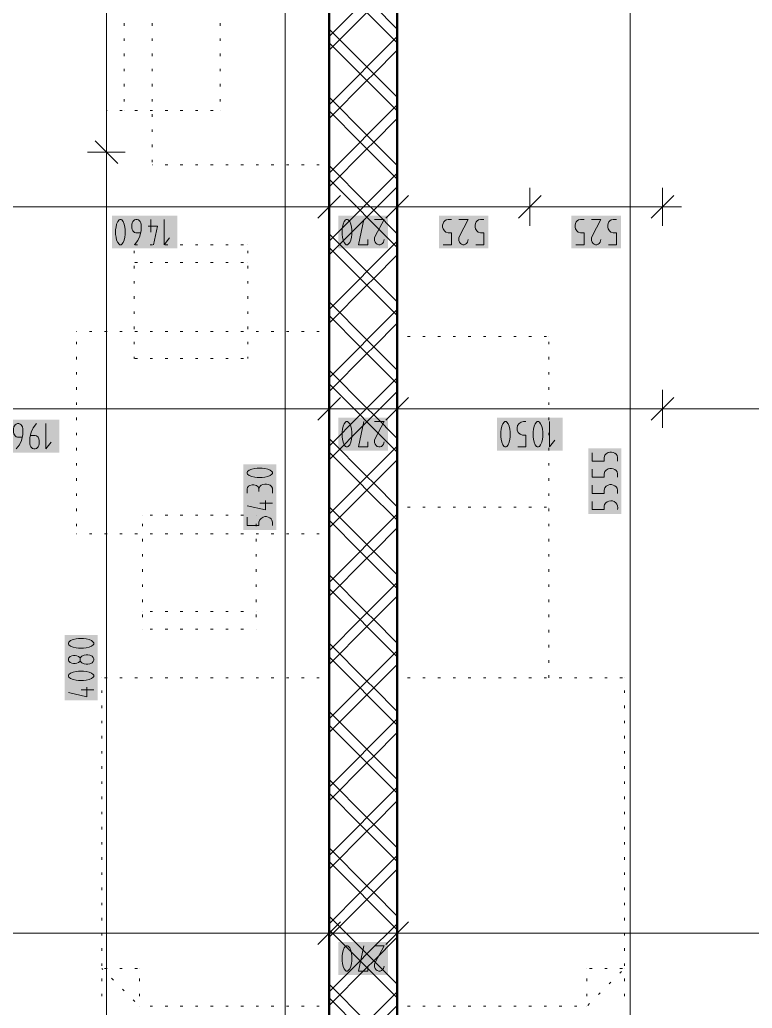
# Model space of a CAD drawing. Header units: millimetres. Extents: x 0 to 594, y 0 to 420.
# Drawn here: x 488.63 to 518.35, y 139.07 to 179.16 of the extents above; entities that cross this region are included whole.
import ezdxf

# ---------------------------------------------------------------- set-up
doc = ezdxf.new("R2010")
doc.units = ezdxf.units.MM
doc.header["$LTSCALE"] = 8
for name, color, linetype in [('PDF_Koty delkove', 7, 'Continuous'), ('PDF_Nabytek', 7, 'Continuous'), ('PDF_Steny akusticke', 7, 'Continuous')]:
    doc.layers.add(name, color=color, linetype=linetype)

msp = doc.modelspace()

# ---------------------------------------------------------------- linework, layer by layer
at = {"layer": 'PDF_Koty delkove', "lineweight": 18}
for points in [[(513.393, 131.969), (513.393, 169.323), (513.393, 170.731), (513.393, 174.278), (513.393, 182.523), (513.393, 188.908), (513.393, 190.394), (513.393, 203.309), (513.393, 204.898), (513.393, 211.56), (513.393, 213.712), (513.393, 224.987), (513.393, 227.037)], [(492.14, 131.969), (492.14, 159.437), (492.14, 166.197), (492.14, 173.789), (492.14, 187.626), (492.14, 189.113), (492.14, 211.56), (492.14, 213.712), (492.14, 218.325)], [(499.39, 131.969), (499.39, 187.626), (499.39, 190.394), (499.39, 211.56), (499.39, 213.712)], [(492.601, 173.328), (491.679, 174.25)], [(492.909, 173.789), (492.14, 173.789), (491.371, 173.789)], [(501.638, 172.034), (500.716, 171.111)], [(501.177, 172.341), (501.177, 171.572), (501.177, 170.804)], [(504.406, 172.034), (503.483, 171.111)], [(503.945, 172.341), (503.945, 171.572), (503.945, 170.804)], [(509.787, 172.034), (508.865, 171.111)], [(509.326, 172.341), (509.326, 171.572), (509.326, 170.804)], [(515.168, 172.034), (514.246, 171.111)], [(514.707, 172.341), (514.707, 171.572), (514.707, 170.804)], [(514.707, 171.572), (512.162, 171.572), (509.326, 171.572), (503.945, 171.572), (501.177, 171.572), (486.212, 171.572), (481.087, 171.572), (478.935, 171.572), (459.665, 171.572)], [(514.707, 171.572), (515.476, 171.572)], [(493.53, 170.512), (493.338, 170.512), (493.283, 170.53), (493.242, 170.564), (493.215, 170.599), (493.188, 170.649), (493.174, 170.717), (493.174, 170.854), (493.188, 170.922), (493.215, 170.974), (493.242, 171.008), (493.283, 171.042), (493.338, 171.06), (493.392, 171.06), (493.447, 171.042), (493.489, 171.008), (493.516, 170.974), (493.544, 170.922), (493.558, 170.854), (493.558, 170.615), (493.503, 170.376), (493.42, 170.205), (493.283, 170.035)], [(493.94, 171.06), (493.94, 170.547)], [(494.488, 171.06), (494.488, 170.035), (494.707, 170.307)], [(502.753, 170.239), (502.753, 170.035), (502.369, 170.035), (502.588, 171.06)], [(503.026, 171.06), (503.41, 171.06), (503.053, 170.376), (503.026, 170.307), (503.026, 170.205), (503.053, 170.137), (503.094, 170.086), (503.135, 170.051), (503.19, 170.035), (503.245, 170.035), (503.3, 170.051), (503.341, 170.086), (503.382, 170.137), (503.41, 170.239)], [(505.8, 170.684), (505.786, 170.751), (505.786, 170.82), (505.8, 170.889), (505.827, 170.956), (505.868, 171.008), (505.923, 171.042), (506.005, 171.06), (506.142, 171.06)], [(506.443, 171.06), (506.827, 171.06), (506.471, 170.376), (506.443, 170.307), (506.443, 170.205), (506.471, 170.137), (506.512, 170.086), (506.553, 170.051), (506.608, 170.035), (506.662, 170.035), (506.717, 170.051), (506.758, 170.086), (506.799, 170.137), (506.827, 170.239)], [(507.128, 170.035), (507.456, 170.035), (507.456, 170.512), (507.319, 170.512), (507.224, 170.547), (507.169, 170.599), (507.114, 170.684), (507.1, 170.751), (507.1, 170.82), (507.114, 170.889), (507.142, 170.956), (507.183, 171.008), (507.237, 171.042), (507.319, 171.06), (507.456, 171.06)], [(511.195, 170.035), (511.523, 170.035), (511.523, 170.512), (511.386, 170.512), (511.291, 170.547), (511.236, 170.599), (511.182, 170.684), (511.168, 170.751), (511.168, 170.82), (511.182, 170.889), (511.209, 170.956), (511.25, 171.008), (511.304, 171.042), (511.386, 171.06), (511.523, 171.06)], [(511.825, 171.06), (512.208, 171.06), (511.852, 170.376), (511.825, 170.307), (511.825, 170.205), (511.852, 170.137), (511.893, 170.086), (511.934, 170.051), (511.989, 170.035), (512.043, 170.035), (512.098, 170.051)], [(512.509, 170.035), (512.837, 170.035), (512.837, 170.512), (512.7, 170.512), (512.605, 170.547), (512.55, 170.599), (512.496, 170.684), (512.482, 170.751), (512.482, 170.82), (512.496, 170.889), (512.523, 170.956), (512.564, 171.008), (512.618, 171.042), (512.7, 171.06), (512.837, 171.06)], [(493.831, 170.786), (494.215, 170.786), (494.049, 170.035)], [(505.813, 170.035), (506.142, 170.035), (506.142, 170.512), (506.005, 170.512), (505.91, 170.547), (505.855, 170.599), (505.8, 170.684)], [(512.098, 170.051), (512.139, 170.086), (512.18, 170.137), (512.208, 170.239)], [(501.177, 164.142), (501.177, 163.373), (501.177, 162.604)], [(503.945, 164.142), (503.945, 163.373), (503.945, 162.604)], [(514.707, 164.142), (514.707, 163.373), (514.707, 162.604)], [(501.638, 163.834), (500.716, 162.912)], [(504.406, 163.834), (503.483, 162.912)], [(515.168, 163.834), (514.246, 162.912)], [(545.764, 163.373), (530.717, 163.373), (514.707, 163.373), (503.945, 163.373), (501.177, 163.373), (481.087, 163.373), (459.665, 163.373), (456.898, 163.373), (436.142, 163.373), (416.513, 163.373), (414.361, 163.373)], [(488.442, 162.282), (488.415, 162.317), (488.388, 162.367), (488.374, 162.435), (488.374, 162.572), (488.388, 162.641), (488.415, 162.692), (488.442, 162.726), (488.483, 162.76), (488.538, 162.778), (488.592, 162.778), (488.647, 162.76), (488.688, 162.726), (488.715, 162.692), (488.743, 162.641), (488.757, 162.572), (488.757, 162.333), (488.702, 162.094), (488.62, 161.923), (488.483, 161.753)], [(489.304, 162.778), (489.167, 162.607), (489.085, 162.435), (489.031, 162.197), (489.031, 161.957), (489.045, 161.889), (489.072, 161.838), (489.099, 161.804), (489.14, 161.769), (489.195, 161.753), (489.249, 161.753), (489.304, 161.769), (489.345, 161.804), (489.372, 161.838), (489.4, 161.889), (489.414, 161.957), (489.414, 162.094), (489.4, 162.162), (489.372, 162.231), (489.304, 162.282), (489.249, 162.299), (489.058, 162.299)], [(489.688, 162.778), (489.688, 161.753), (489.906, 162.026)], [(502.753, 162.04), (502.753, 161.836), (502.369, 161.836), (502.588, 162.861)], [(503.026, 162.861), (503.41, 162.861), (503.053, 162.177), (503.026, 162.108), (503.026, 162.006), (503.053, 161.938), (503.094, 161.887), (503.135, 161.852), (503.19, 161.836), (503.245, 161.836), (503.3, 161.852), (503.341, 161.887), (503.382, 161.938), (503.41, 162.04)], [(510.12, 162.861), (510.12, 161.836), (510.338, 162.108)], [(488.729, 162.231), (488.538, 162.231), (488.483, 162.248), (488.442, 162.282)], [(511.856, 161.589), (511.856, 161.26), (512.333, 161.26), (512.333, 161.398), (512.368, 161.493), (512.419, 161.548), (512.505, 161.602), (512.572, 161.616), (512.641, 161.616), (512.71, 161.602), (512.777, 161.575), (512.828, 161.534)], [(512.828, 161.534), (512.863, 161.48), (512.881, 161.398), (512.881, 161.26)], [(511.856, 160.932), (511.856, 160.603), (512.333, 160.603), (512.333, 160.741), (512.368, 160.836), (512.419, 160.891), (512.505, 160.945), (512.572, 160.959), (512.641, 160.959), (512.71, 160.945), (512.777, 160.918), (512.828, 160.877), (512.863, 160.823), (512.881, 160.741), (512.881, 160.603)], [(497.852, 159.963), (497.852, 160.127), (497.868, 160.182), (497.903, 160.236), (497.955, 160.264), (498.056, 160.291), (498.125, 160.291), (498.227, 160.264), (498.296, 160.209), (498.33, 160.127), (498.33, 160.018)], [(498.568, 160.318), (498.483, 160.304), (498.416, 160.277), (498.365, 160.222), (498.33, 160.127)], [(498.877, 159.963), (498.877, 160.154), (498.842, 160.222), (498.791, 160.277), (498.706, 160.304), (498.637, 160.318), (498.568, 160.318)], [(511.856, 160.275), (511.856, 159.946), (512.333, 159.946), (512.333, 160.083), (512.368, 160.179), (512.419, 160.234), (512.505, 160.288), (512.572, 160.302), (512.641, 160.302), (512.71, 160.288), (512.777, 160.261), (512.828, 160.22), (512.863, 160.166), (512.881, 160.083), (512.881, 159.946)], [(498.603, 159.661), (498.603, 159.278), (497.852, 159.443)], [(498.877, 159.552), (498.365, 159.552)], [(497.852, 158.977), (497.852, 158.649), (498.33, 158.649), (498.33, 158.786), (498.365, 158.881), (498.416, 158.936), (498.501, 158.99), (498.568, 159.004), (498.637, 159.004), (498.706, 158.99), (498.774, 158.963), (498.825, 158.922), (498.86, 158.868), (498.877, 158.786), (498.877, 158.649)], [(491.216, 154.057), (491.011, 154.057), (490.91, 154.043), (490.79, 154.016), (490.687, 153.975), (490.619, 153.92), (490.602, 153.892), (490.602, 153.838), (490.619, 153.81), (490.687, 153.756), (490.79, 153.715), (490.91, 153.687)], [(490.91, 153.687), (491.011, 153.673), (491.216, 153.673), (491.319, 153.687), (491.439, 153.715), (491.541, 153.756), (491.61, 153.81), (491.627, 153.838), (491.627, 153.892), (491.61, 153.92), (491.541, 153.975), (491.439, 154.016), (491.319, 154.043), (491.216, 154.057)], [(491.08, 153.153), (491.063, 153.126), (491.011, 153.085), (490.944, 153.058), (490.875, 153.044), (490.806, 153.044), (490.739, 153.058), (490.67, 153.085), (490.619, 153.14), (490.602, 153.181), (490.602, 153.235), (490.619, 153.276), (490.67, 153.332), (490.739, 153.359), (490.806, 153.373), (490.875, 153.373), (490.944, 153.359), (491.011, 153.332), (491.063, 153.29), (491.08, 153.263)], [(491.354, 152.086), (491.354, 151.702), (490.602, 151.867)], [(491.627, 151.976), (491.115, 151.976)], [(501.177, 142.88), (501.177, 142.111), (501.177, 141.343)], [(503.945, 142.88), (503.945, 142.111), (503.945, 141.343)], [(501.638, 142.573), (500.716, 141.65)], [(504.406, 142.573), (503.483, 141.65)], [(549.557, 142.111), (545.764, 142.111), (543.801, 142.111), (503.945, 142.111), (501.177, 142.111), (500.926, 142.111), (484.253, 142.111), (479.786, 142.111), (459.665, 142.111), (457.459, 142.111), (457.409, 142.111), (456.898, 142.111), (441.762, 142.111), (431.818, 142.111), (428.355, 142.111), (416.513, 142.111), (415.268, 142.111), (414.361, 142.111)], [(501.848, 140.59), (501.876, 140.574), (501.93, 140.574), (501.958, 140.59), (502.013, 140.659), (502.054, 140.761), (502.082, 140.881), (502.096, 140.983), (502.096, 141.188), (502.082, 141.29), (502.054, 141.41), (502.013, 141.513), (501.958, 141.581), (501.93, 141.599), (501.876, 141.599), (501.848, 141.581), (501.794, 141.513), (501.753, 141.41), (501.726, 141.29), (501.712, 141.188)], [(502.753, 140.778), (502.753, 140.574), (502.369, 140.574), (502.588, 141.599)], [(503.026, 141.599), (503.41, 141.599), (503.053, 140.915), (503.026, 140.847), (503.026, 140.744), (503.053, 140.676), (503.094, 140.625), (503.135, 140.59), (503.19, 140.574), (503.245, 140.574), (503.3, 140.59), (503.341, 140.625), (503.382, 140.676), (503.41, 140.778)], [(501.712, 141.188), (501.712, 140.983), (501.726, 140.881), (501.753, 140.761), (501.794, 140.659), (501.848, 140.59)]]:
    msp.add_lwpolyline(points, dxfattribs=at)
for points in [[(492.517, 170.649), (492.517, 170.444), (492.531, 170.342), (492.558, 170.222), (492.599, 170.12), (492.653, 170.051), (492.681, 170.035), (492.735, 170.035), (492.763, 170.051), (492.818, 170.12), (492.859, 170.222), (492.887, 170.342), (492.9, 170.444), (492.9, 170.649), (492.887, 170.751), (492.859, 170.871), (492.818, 170.974), (492.763, 171.042), (492.735, 171.06), (492.681, 171.06), (492.653, 171.042), (492.599, 170.974), (492.558, 170.871), (492.531, 170.751)], [(501.712, 170.649), (501.712, 170.444), (501.726, 170.342), (501.753, 170.222), (501.794, 170.12), (501.848, 170.051), (501.876, 170.035), (501.93, 170.035), (501.958, 170.051), (502.013, 170.12), (502.054, 170.222), (502.082, 170.342), (502.096, 170.444), (502.096, 170.649), (502.082, 170.751), (502.054, 170.871), (502.013, 170.974), (501.958, 171.042), (501.93, 171.06), (501.876, 171.06), (501.848, 171.042), (501.794, 170.974), (501.753, 170.871), (501.726, 170.751)], [(501.712, 162.45), (501.712, 162.245), (501.726, 162.143), (501.753, 162.023), (501.794, 161.921), (501.848, 161.852), (501.876, 161.836), (501.93, 161.836), (501.958, 161.852), (502.013, 161.921), (502.054, 162.023), (502.082, 162.143), (502.096, 162.245), (502.096, 162.45), (502.082, 162.552), (502.054, 162.672), (502.013, 162.775), (501.958, 162.843), (501.93, 162.861), (501.876, 162.861), (501.848, 162.843), (501.794, 162.775), (501.753, 162.672), (501.726, 162.552)], [(508.148, 162.45), (508.148, 162.245), (508.162, 162.143), (508.189, 162.023), (508.231, 161.921), (508.285, 161.852), (508.313, 161.836), (508.367, 161.836), (508.395, 161.852), (508.449, 161.921), (508.49, 162.023), (508.518, 162.143), (508.532, 162.245), (508.532, 162.45), (508.518, 162.552), (508.49, 162.672), (508.449, 162.775), (508.395, 162.843), (508.367, 162.861), (508.313, 162.861), (508.285, 162.843), (508.231, 162.775), (508.189, 162.672), (508.162, 162.552)], [(509.463, 162.45), (509.463, 162.245), (509.476, 162.143), (509.504, 162.023), (509.545, 161.921), (509.599, 161.852), (509.627, 161.836), (509.681, 161.836), (509.709, 161.852), (509.763, 161.921), (509.804, 162.023), (509.832, 162.143), (509.846, 162.245), (509.846, 162.45), (509.832, 162.552), (509.804, 162.672), (509.763, 162.775), (509.709, 162.843), (509.681, 162.861), (509.627, 162.861), (509.599, 162.843), (509.545, 162.775), (509.504, 162.672), (509.476, 162.552)], [(498.466, 160.975), (498.261, 160.975), (498.16, 160.961), (498.04, 160.934), (497.937, 160.893), (497.868, 160.839), (497.852, 160.811), (497.852, 160.757), (497.868, 160.729), (497.937, 160.675), (498.04, 160.634), (498.16, 160.606), (498.261, 160.592), (498.466, 160.592), (498.568, 160.606), (498.688, 160.634), (498.791, 160.675), (498.86, 160.729), (498.877, 160.757), (498.877, 160.811), (498.86, 160.839), (498.791, 160.893), (498.688, 160.934), (498.568, 160.961)], [(491.387, 153.4), (491.319, 153.4), (491.234, 153.386), (491.149, 153.345), (491.097, 153.29), (491.08, 153.263), (491.08, 153.153), (491.097, 153.126), (491.149, 153.071), (491.234, 153.03), (491.319, 153.016), (491.387, 153.016), (491.473, 153.03), (491.559, 153.071), (491.61, 153.126), (491.627, 153.181), (491.627, 153.235), (491.61, 153.29), (491.559, 153.345), (491.473, 153.386)], [(491.216, 152.743), (491.011, 152.743), (490.91, 152.729), (490.79, 152.702), (490.687, 152.66), (490.619, 152.606), (490.602, 152.578), (490.602, 152.524), (490.619, 152.496), (490.687, 152.442), (490.79, 152.401), (490.91, 152.373), (491.011, 152.359), (491.216, 152.359), (491.319, 152.373), (491.439, 152.401), (491.541, 152.442), (491.61, 152.496), (491.627, 152.524), (491.627, 152.578), (491.61, 152.606), (491.541, 152.66), (491.439, 152.702), (491.319, 152.729)]]:
    msp.add_lwpolyline(points, close=True, dxfattribs=at)
for points in [[(508.833, 161.836), (509.161, 161.836), (509.161, 162.313), (509.024, 162.313), (508.929, 162.348, -0.843879), (509.161, 162.861)], [(511.856, 159.618), (511.856, 159.289), (512.333, 159.289), (512.333, 159.426, -1.034094), (512.881, 159.289)]]:
    msp.add_lwpolyline(points, format="xyb", dxfattribs=at)
at = {"layer": 'PDF_Koty delkove', "color": 7, "lineweight": 18, "true_color": 0xffffff, "transparency": 33554559}
for points in [[(495.025, 171.214), (492.363, 171.214), (495.025, 169.881), (492.363, 169.881)], [(503.563, 171.214), (501.559, 171.214), (503.563, 169.881), (501.559, 169.881)], [(507.638, 171.214), (505.633, 171.214), (507.638, 169.881), (505.633, 169.881)], [(513.019, 171.214), (511.014, 171.214), (513.019, 169.881), (511.014, 169.881)], [(490.225, 162.932), (487.563, 162.932), (490.225, 161.599), (487.563, 161.599)], [(503.563, 163.014), (501.559, 163.014), (503.563, 161.682), (501.559, 161.682)], [(510.657, 163.014), (507.995, 163.014), (510.657, 161.682), (507.995, 161.682)], [(513.034, 159.108), (513.034, 161.769), (511.702, 159.108), (511.702, 161.769)], [(499.031, 158.467), (499.031, 161.129), (497.698, 158.467), (497.698, 161.129)], [(491.781, 151.548), (491.781, 154.21), (490.449, 151.548), (490.449, 154.21)], [(503.563, 141.753), (501.559, 141.753), (503.563, 140.42), (501.559, 140.42)]]:
    msp.add_solid(points, dxfattribs=at)
at = {"layer": 'PDF_Nabytek', "lineweight": 13}
for points in [[(492.139, 178.912), (492.139, 179.014)], [(492.857, 178.912), (492.857, 179.014)], [(494.002, 178.912), (494.002, 179.014)], [(496.752, 178.912), (496.752, 179.014)], [(501.177, 178.912), (501.177, 179.014)], [(492.139, 178.297), (492.139, 178.399)], [(492.857, 178.297), (492.857, 178.399)], [(494.002, 178.297), (494.002, 178.399)], [(496.752, 178.297), (496.752, 178.399)], [(501.177, 178.297), (501.177, 178.399)], [(492.139, 177.682), (492.139, 177.784)], [(492.857, 177.682), (492.857, 177.784)], [(494.002, 177.682), (494.002, 177.784)], [(496.752, 177.682), (496.752, 177.784)], [(501.177, 177.682), (501.177, 177.784)], [(492.139, 177.067), (492.139, 177.169)], [(492.857, 177.067), (492.857, 177.169)], [(494.002, 177.067), (494.002, 177.169)], [(496.752, 177.067), (496.752, 177.169)], [(501.177, 177.067), (501.177, 177.169)], [(492.139, 176.452), (492.139, 176.554)], [(492.857, 176.452), (492.857, 176.554)], [(494.002, 176.452), (494.002, 176.554)], [(496.752, 176.452), (496.752, 176.554)], [(501.177, 176.452), (501.177, 176.554)], [(492.139, 175.837), (492.139, 175.939)], [(492.857, 175.837), (492.857, 175.939)], [(494.002, 175.837), (494.002, 175.939)], [(496.752, 175.837), (496.752, 175.939)], [(501.177, 175.837), (501.177, 175.939)], [(492.139, 175.48), (492.139, 175.48)], [(492.168, 175.48), (492.139, 175.48)], [(492.139, 175.48), (492.139, 175.48)], [(492.783, 175.48), (492.681, 175.48)], [(492.857, 175.48), (492.857, 175.48)], [(493.398, 175.48), (493.296, 175.48)], [(494.013, 175.48), (493.911, 175.48)], [(494.002, 175.222), (494.002, 175.324)], [(494.628, 175.48), (494.526, 175.48)], [(495.243, 175.48), (495.141, 175.48)], [(495.858, 175.48), (495.756, 175.48)], [(496.473, 175.48), (496.371, 175.48)], [(496.752, 175.48), (496.752, 175.48)], [(496.752, 175.48), (496.752, 175.48)], [(501.177, 175.222), (501.177, 175.324)], [(494.002, 174.607), (494.002, 174.709)], [(501.177, 174.607), (501.177, 174.709)], [(494.002, 173.992), (494.002, 174.094)], [(501.177, 173.992), (501.177, 174.094)], [(494.002, 173.377), (494.002, 173.479)], [(494.013, 173.277), (494.002, 173.277)], [(494.002, 173.277), (494.002, 173.277)], [(494.002, 173.277), (494.002, 173.277)], [(494.628, 173.277), (494.526, 173.277)], [(495.243, 173.277), (495.141, 173.277)], [(495.858, 173.277), (495.756, 173.277)], [(496.473, 173.277), (496.371, 173.277)], [(497.088, 173.277), (496.986, 173.277)], [(497.703, 173.277), (497.601, 173.277)], [(498.318, 173.277), (498.216, 173.277)], [(498.933, 173.277), (498.831, 173.277)], [(499.548, 173.277), (499.446, 173.277)], [(500.163, 173.277), (500.061, 173.277)], [(500.778, 173.277), (500.676, 173.277)], [(501.177, 173.377), (501.177, 173.479)], [(501.177, 173.277), (501.177, 173.277)], [(501.177, 173.277), (501.177, 173.277)], [(493.273, 170.027), (493.273, 170.027)], [(493.273, 170.027), (493.273, 170.027)], [(493.398, 170.027), (493.296, 170.027)], [(494.013, 170.027), (493.911, 170.027)], [(494.628, 170.027), (494.526, 170.027)], [(495.243, 170.027), (495.141, 170.027)], [(495.858, 170.027), (495.756, 170.027)], [(496.473, 170.027), (496.371, 170.027)], [(497.088, 170.027), (496.986, 170.027)], [(497.703, 170.027), (497.601, 170.027)], [(497.885, 170.027), (497.885, 170.027)], [(497.885, 170.027), (497.885, 170.027)], [(493.273, 169.687), (493.273, 169.789)], [(497.885, 169.687), (497.885, 169.789)], [(493.273, 169.31), (493.273, 169.31)], [(493.398, 169.31), (493.296, 169.31)], [(494.013, 169.31), (493.911, 169.31)], [(494.628, 169.31), (494.526, 169.31)], [(495.243, 169.31), (495.141, 169.31)], [(495.858, 169.31), (495.756, 169.31)], [(496.473, 169.31), (496.371, 169.31)], [(497.088, 169.31), (496.986, 169.31)], [(497.703, 169.31), (497.601, 169.31)], [(497.885, 169.31), (497.885, 169.31)], [(493.273, 169.072), (493.273, 169.174)], [(497.885, 169.072), (497.885, 169.174)], [(493.273, 168.457), (493.273, 168.559)], [(497.885, 168.457), (497.885, 168.559)], [(493.273, 167.842), (493.273, 167.944)], [(497.885, 167.842), (497.885, 167.944)], [(493.273, 167.227), (493.273, 167.329)], [(497.885, 167.227), (497.885, 167.329)], [(490.927, 166.512), (490.927, 166.512)], [(490.938, 166.512), (490.927, 166.512)], [(490.927, 166.512), (490.927, 166.512)], [(491.553, 166.512), (491.451, 166.512)], [(492.168, 166.512), (492.066, 166.512)], [(492.783, 166.512), (492.681, 166.512)], [(493.273, 166.612), (493.273, 166.714)], [(493.398, 166.512), (493.296, 166.512)], [(494.013, 166.512), (493.911, 166.512)], [(494.628, 166.512), (494.526, 166.512)], [(495.243, 166.512), (495.141, 166.512)], [(495.858, 166.512), (495.756, 166.512)], [(496.473, 166.512), (496.371, 166.512)], [(497.088, 166.512), (496.986, 166.512)], [(497.703, 166.512), (497.601, 166.512)], [(497.885, 166.612), (497.885, 166.714)], [(498.318, 166.512), (498.216, 166.512)], [(498.933, 166.512), (498.831, 166.512)], [(499.548, 166.512), (499.446, 166.512)], [(500.163, 166.512), (500.061, 166.512)], [(500.778, 166.512), (500.676, 166.512)], [(501.177, 166.512), (501.177, 166.512)], [(501.177, 166.512), (501.177, 166.512)], [(490.927, 165.997), (490.927, 166.099)], [(493.273, 165.997), (493.273, 166.099)], [(497.885, 165.997), (497.885, 166.099)], [(501.177, 165.997), (501.177, 166.099)], [(503.945, 166.307), (503.945, 166.307)], [(503.945, 166.307), (503.945, 166.307)], [(503.945, 165.997), (503.945, 166.099)], [(504.468, 166.307), (504.366, 166.307)], [(505.083, 166.307), (504.981, 166.307)], [(505.698, 166.307), (505.596, 166.307)], [(506.313, 166.307), (506.211, 166.307)], [(506.928, 166.307), (506.826, 166.307)], [(507.543, 166.307), (507.441, 166.307)], [(508.158, 166.307), (508.056, 166.307)], [(508.773, 166.307), (508.671, 166.307)], [(509.388, 166.307), (509.286, 166.307)], [(510.003, 166.307), (509.901, 166.307)], [(510.095, 166.307), (510.095, 166.307)], [(510.095, 166.307), (510.095, 166.307)], [(510.095, 165.997), (510.095, 166.099)], [(490.927, 165.382), (490.927, 165.484)], [(493.273, 165.415), (493.273, 165.484)], [(493.273, 165.415), (493.273, 165.415)], [(493.273, 165.415), (493.273, 165.415)], [(493.398, 165.415), (493.296, 165.415)], [(494.013, 165.415), (493.911, 165.415)], [(494.628, 165.415), (494.526, 165.415)], [(495.243, 165.415), (495.141, 165.415)], [(495.858, 165.415), (495.756, 165.415)], [(496.473, 165.415), (496.371, 165.415)], [(497.088, 165.415), (496.986, 165.415)], [(497.703, 165.415), (497.601, 165.415)], [(497.885, 165.415), (497.885, 165.484)], [(497.885, 165.415), (497.885, 165.415)], [(497.885, 165.415), (497.885, 165.415)], [(501.177, 165.382), (501.177, 165.484)], [(503.945, 165.382), (503.945, 165.484)], [(510.095, 165.382), (510.095, 165.484)], [(490.927, 164.767), (490.927, 164.869)], [(501.177, 164.767), (501.177, 164.869)], [(503.945, 164.767), (503.945, 164.869)], [(510.095, 164.767), (510.095, 164.869)], [(490.927, 164.152), (490.927, 164.254)], [(501.177, 164.152), (501.177, 164.254)], [(503.945, 164.152), (503.945, 164.254)], [(510.095, 164.152), (510.095, 164.254)], [(490.927, 163.537), (490.927, 163.639)], [(501.177, 163.537), (501.177, 163.639)], [(503.945, 163.537), (503.945, 163.639)], [(510.095, 163.537), (510.095, 163.639)], [(490.927, 162.922), (490.927, 163.024)], [(501.177, 162.922), (501.177, 163.024)], [(503.945, 162.922), (503.945, 163.024)], [(510.095, 162.922), (510.095, 163.024)], [(490.927, 162.307), (490.927, 162.409)], [(501.177, 162.307), (501.177, 162.409)], [(503.945, 162.307), (503.945, 162.409)], [(510.095, 162.307), (510.095, 162.409)], [(490.927, 161.692), (490.927, 161.794)], [(501.177, 161.692), (501.177, 161.794)], [(503.945, 161.692), (503.945, 161.794)], [(510.095, 161.692), (510.095, 161.794)], [(490.927, 161.077), (490.927, 161.179)], [(501.177, 161.077), (501.177, 161.179)], [(503.945, 161.077), (503.945, 161.179)], [(510.095, 161.077), (510.095, 161.179)], [(490.927, 160.462), (490.927, 160.564)], [(501.177, 160.462), (501.177, 160.564)], [(503.945, 160.462), (503.945, 160.564)], [(510.095, 160.462), (510.095, 160.564)], [(490.927, 159.847), (490.927, 159.949)], [(501.177, 159.847), (501.177, 159.949)], [(503.945, 159.847), (503.945, 159.949)], [(510.095, 159.847), (510.095, 159.949)], [(490.927, 159.232), (490.927, 159.334)], [(501.177, 159.232), (501.177, 159.334)], [(503.945, 159.388), (503.945, 159.388)], [(503.945, 159.232), (503.945, 159.334)], [(504.468, 159.388), (504.366, 159.388)], [(505.083, 159.388), (504.981, 159.388)], [(505.698, 159.388), (505.596, 159.388)], [(506.313, 159.388), (506.211, 159.388)], [(506.928, 159.388), (506.826, 159.388)], [(507.543, 159.388), (507.441, 159.388)], [(508.158, 159.388), (508.056, 159.388)], [(508.773, 159.388), (508.671, 159.388)], [(509.388, 159.388), (509.286, 159.388)], [(510.003, 159.388), (509.901, 159.388)], [(510.095, 159.388), (510.095, 159.388)], [(510.095, 159.232), (510.095, 159.334)], [(493.609, 159.059), (493.609, 159.059)], [(493.609, 159.059), (493.609, 159.059)], [(494.013, 159.059), (493.911, 159.059)], [(494.628, 159.059), (494.526, 159.059)], [(495.243, 159.059), (495.141, 159.059)], [(495.858, 159.059), (495.756, 159.059)], [(496.473, 159.059), (496.371, 159.059)], [(497.088, 159.059), (496.986, 159.059)], [(497.703, 159.059), (497.601, 159.059)], [(498.221, 159.059), (498.216, 159.059)], [(498.221, 159.059), (498.221, 159.059)], [(498.221, 159.059), (498.221, 159.059)], [(490.927, 158.617), (490.927, 158.719)], [(493.609, 158.617), (493.609, 158.719)], [(498.221, 158.617), (498.221, 158.719)], [(501.177, 158.617), (501.177, 158.719)], [(503.945, 158.617), (503.945, 158.719)], [(510.095, 158.617), (510.095, 158.719)], [(490.927, 158.312), (490.927, 158.312)], [(490.938, 158.312), (490.927, 158.312)], [(490.927, 158.312), (490.927, 158.312)], [(491.553, 158.312), (491.451, 158.312)], [(492.168, 158.312), (492.066, 158.312)], [(492.783, 158.312), (492.681, 158.312)], [(493.398, 158.312), (493.296, 158.312)], [(493.609, 158.002), (493.609, 158.104)], [(494.013, 158.312), (493.911, 158.312)], [(494.628, 158.312), (494.526, 158.312)], [(495.243, 158.312), (495.141, 158.312)], [(495.858, 158.312), (495.756, 158.312)], [(496.473, 158.312), (496.371, 158.312)], [(497.088, 158.312), (496.986, 158.312)], [(497.703, 158.312), (497.601, 158.312)], [(498.318, 158.312), (498.216, 158.312)], [(498.221, 158.002), (498.221, 158.104)], [(498.933, 158.312), (498.831, 158.312)], [(499.548, 158.312), (499.446, 158.312)], [(500.163, 158.312), (500.061, 158.312)], [(500.778, 158.312), (500.676, 158.312)], [(501.177, 158.312), (501.177, 158.312)], [(501.177, 158.312), (501.177, 158.312)], [(503.945, 158.002), (503.945, 158.104)], [(510.095, 158.002), (510.095, 158.104)], [(493.609, 157.387), (493.609, 157.489)], [(498.221, 157.387), (498.221, 157.489)], [(503.945, 157.387), (503.945, 157.489)], [(510.095, 157.387), (510.095, 157.489)], [(493.609, 156.772), (493.609, 156.874)], [(498.221, 156.772), (498.221, 156.874)], [(503.945, 156.772), (503.945, 156.874)], [(510.095, 156.772), (510.095, 156.874)], [(493.609, 156.157), (493.609, 156.259)], [(498.221, 156.157), (498.221, 156.259)], [(503.945, 156.157), (503.945, 156.259)], [(510.095, 156.157), (510.095, 156.259)], [(493.609, 155.542), (493.609, 155.644)], [(498.221, 155.542), (498.221, 155.644)], [(503.945, 155.542), (503.945, 155.644)], [(510.095, 155.542), (510.095, 155.644)], [(493.609, 155.164), (493.609, 155.164)], [(494.013, 155.164), (493.911, 155.164)], [(494.628, 155.164), (494.526, 155.164)], [(495.243, 155.164), (495.141, 155.164)], [(495.858, 155.164), (495.756, 155.164)], [(496.473, 155.164), (496.371, 155.164)], [(497.088, 155.164), (496.986, 155.164)], [(497.703, 155.164), (497.601, 155.164)], [(498.221, 155.164), (498.216, 155.164)], [(498.221, 155.164), (498.221, 155.164)], [(493.609, 154.927), (493.609, 155.029)], [(498.221, 154.927), (498.221, 155.029)], [(503.945, 154.927), (503.945, 155.029)], [(510.095, 154.927), (510.095, 155.029)], [(493.609, 154.447), (493.609, 154.447)], [(493.609, 154.447), (493.609, 154.447)], [(494.013, 154.447), (493.911, 154.447)], [(494.628, 154.447), (494.526, 154.447)], [(495.243, 154.447), (495.141, 154.447)], [(495.858, 154.447), (495.756, 154.447)], [(496.473, 154.447), (496.371, 154.447)], [(497.088, 154.447), (496.986, 154.447)], [(497.703, 154.447), (497.601, 154.447)], [(498.221, 154.447), (498.216, 154.447)], [(498.221, 154.447), (498.221, 154.447)], [(498.221, 154.447), (498.221, 154.447)], [(503.945, 154.312), (503.945, 154.414)], [(510.095, 154.312), (510.095, 154.414)], [(503.945, 153.697), (503.945, 153.799)], [(510.095, 153.697), (510.095, 153.799)], [(503.945, 153.082), (503.945, 153.184)], [(510.095, 153.082), (510.095, 153.184)], [(491.952, 152.469), (491.952, 152.469)], [(491.952, 152.467), (491.952, 152.469)], [(491.952, 152.469), (491.952, 152.469)], [(492.168, 152.469), (492.066, 152.469)], [(492.783, 152.469), (492.681, 152.469)], [(493.398, 152.469), (493.296, 152.469)], [(494.013, 152.469), (493.911, 152.469)], [(494.628, 152.469), (494.526, 152.469)], [(495.243, 152.469), (495.141, 152.469)], [(495.858, 152.469), (495.756, 152.469)], [(496.473, 152.469), (496.371, 152.469)], [(497.088, 152.469), (496.986, 152.469)], [(497.703, 152.469), (497.601, 152.469)], [(498.318, 152.469), (498.216, 152.469)], [(498.933, 152.469), (498.831, 152.469)], [(499.548, 152.469), (499.446, 152.469)], [(500.163, 152.469), (500.061, 152.469)], [(500.778, 152.469), (500.676, 152.469)], [(501.177, 152.469), (501.177, 152.469)], [(501.177, 152.467), (501.177, 152.469)], [(501.177, 152.469), (501.177, 152.469)], [(503.945, 152.469), (503.945, 152.569)], [(503.945, 152.469), (503.945, 152.469)], [(503.945, 152.469), (503.945, 152.469)], [(503.945, 152.469), (503.945, 152.469)], [(503.945, 152.467), (503.945, 152.469)], [(503.945, 152.469), (503.945, 152.469)], [(504.468, 152.469), (504.366, 152.469)], [(504.468, 152.469), (504.366, 152.469)], [(505.083, 152.469), (504.981, 152.469)], [(505.083, 152.469), (504.981, 152.469)], [(505.698, 152.469), (505.596, 152.469)], [(505.698, 152.469), (505.596, 152.469)], [(506.313, 152.469), (506.211, 152.469), (506.313, 152.469)], [(506.928, 152.469), (506.826, 152.469)], [(506.928, 152.469), (506.826, 152.469)], [(507.543, 152.469), (507.441, 152.469)], [(507.543, 152.469), (507.441, 152.469)], [(508.158, 152.469), (508.056, 152.469)], [(508.158, 152.469), (508.056, 152.469)], [(508.773, 152.469), (508.671, 152.469)], [(508.773, 152.469), (508.671, 152.469)], [(509.388, 152.469), (509.286, 152.469)], [(509.388, 152.469), (509.286, 152.469)], [(510.003, 152.469), (509.901, 152.469)], [(510.003, 152.469), (509.901, 152.469)], [(510.095, 152.469), (510.095, 152.569)], [(510.095, 152.469), (510.095, 152.469)], [(510.095, 152.469), (510.095, 152.469)], [(510.618, 152.469), (510.516, 152.469)], [(511.233, 152.469), (511.131, 152.469)], [(511.848, 152.469), (511.746, 152.469)], [(512.463, 152.469), (512.361, 152.469)], [(513.078, 152.469), (512.976, 152.469)], [(513.17, 152.469), (513.17, 152.469)], [(513.17, 152.467), (513.17, 152.469)], [(513.17, 152.469), (513.17, 152.469)], [(491.952, 151.852), (491.952, 151.954)], [(501.177, 151.852), (501.177, 151.954)], [(503.945, 151.852), (503.945, 151.954)], [(513.17, 151.852), (513.17, 151.954)], [(491.952, 151.237), (491.952, 151.339)], [(501.177, 151.237), (501.177, 151.339)], [(503.945, 151.237), (503.945, 151.339)], [(513.17, 151.237), (513.17, 151.339)], [(491.952, 150.622), (491.952, 150.724)], [(501.177, 150.622), (501.177, 150.724)], [(503.945, 150.622), (503.945, 150.724)], [(513.17, 150.622), (513.17, 150.724)], [(491.952, 150.007), (491.952, 150.109)], [(501.177, 150.007), (501.177, 150.109)], [(503.945, 150.007), (503.945, 150.109)], [(513.17, 150.007), (513.17, 150.109)], [(491.952, 149.392), (491.952, 149.494)], [(501.177, 149.392), (501.177, 149.494)], [(503.945, 149.392), (503.945, 149.494)], [(513.17, 149.392), (513.17, 149.494)], [(491.952, 148.777), (491.952, 148.879)], [(501.177, 148.777), (501.177, 148.879)], [(503.945, 148.777), (503.945, 148.879)], [(513.17, 148.777), (513.17, 148.879)], [(491.952, 148.162), (491.952, 148.264)], [(501.177, 148.162), (501.177, 148.264)], [(503.945, 148.162), (503.945, 148.264)], [(513.17, 148.162), (513.17, 148.264)], [(491.952, 147.547), (491.952, 147.649)], [(501.177, 147.547), (501.177, 147.649)], [(503.945, 147.547), (503.945, 147.649)], [(513.17, 147.547), (513.17, 147.649)], [(491.952, 146.932), (491.952, 147.034)], [(501.177, 146.932), (501.177, 147.034)], [(503.945, 146.932), (503.945, 147.034)], [(513.17, 146.932), (513.17, 147.034)], [(491.952, 146.317), (491.952, 146.419)], [(501.177, 146.317), (501.177, 146.419)], [(503.945, 146.317), (503.945, 146.419)], [(513.17, 146.317), (513.17, 146.419)], [(491.952, 145.702), (491.952, 145.804)], [(501.177, 145.702), (501.177, 145.804)], [(503.945, 145.702), (503.945, 145.804)], [(513.17, 145.702), (513.17, 145.804)], [(491.952, 145.087), (491.952, 145.189)], [(501.177, 145.087), (501.177, 145.189)], [(503.945, 145.087), (503.945, 145.189)], [(513.17, 145.087), (513.17, 145.189)], [(491.952, 144.472), (491.952, 144.574)], [(501.177, 144.472), (501.177, 144.574)], [(503.945, 144.472), (503.945, 144.574)], [(513.17, 144.472), (513.17, 144.574)], [(491.952, 143.857), (491.952, 143.959)], [(501.177, 143.857), (501.177, 143.959)], [(503.945, 143.857), (503.945, 143.959)], [(513.17, 143.857), (513.17, 143.959)], [(491.952, 143.242), (491.952, 143.344)], [(501.177, 143.242), (501.177, 143.344)], [(503.945, 143.242), (503.945, 143.344)], [(513.17, 143.242), (513.17, 143.344)], [(491.952, 142.627), (491.952, 142.729)], [(501.177, 142.627), (501.177, 142.729)], [(503.945, 142.627), (503.945, 142.729)], [(513.17, 142.627), (513.17, 142.729)], [(491.952, 142.012), (491.952, 142.114)], [(501.177, 142.012), (501.177, 142.114)], [(503.945, 142.012), (503.945, 142.114)], [(513.17, 142.012), (513.17, 142.114)], [(491.952, 141.397), (491.952, 141.499)], [(501.177, 141.397), (501.177, 141.499)], [(503.945, 141.397), (503.945, 141.499)], [(513.17, 141.397), (513.17, 141.499)], [(491.952, 140.782), (491.952, 140.884)], [(501.177, 140.782), (501.177, 140.884)], [(503.945, 140.782), (503.945, 140.884)], [(513.17, 140.782), (513.17, 140.884)], [(491.952, 140.682), (491.952, 140.682)], [(491.993, 140.641), (491.952, 140.682)], [(491.952, 140.682), (491.952, 140.682)], [(492.168, 140.682), (492.066, 140.682)], [(492.783, 140.682), (492.681, 140.682)], [(493.398, 140.682), (493.296, 140.682)], [(493.49, 140.682), (493.49, 140.682)], [(493.49, 140.682), (493.49, 140.682)], [(511.632, 140.682), (511.632, 140.682)], [(511.632, 140.682), (511.632, 140.682)], [(511.848, 140.682), (511.746, 140.682)], [(512.463, 140.682), (512.361, 140.682)], [(513.078, 140.682), (512.976, 140.682)], [(512.976, 140.488), (513.048, 140.56)], [(513.17, 140.682), (513.17, 140.682)], [(513.17, 140.682), (513.17, 140.682)], [(491.952, 140.167), (491.952, 140.269)], [(492.428, 140.206), (492.355, 140.279)], [(493.49, 140.167), (493.49, 140.269)], [(501.177, 140.167), (501.177, 140.269)], [(503.945, 140.167), (503.945, 140.269)], [(511.632, 140.167), (511.632, 140.269)], [(512.541, 140.053), (512.613, 140.125)], [(513.17, 140.167), (513.17, 140.269)], [(491.952, 139.552), (491.952, 139.654)], [(492.863, 139.771), (492.79, 139.844)], [(493.49, 139.552), (493.49, 139.654)], [(501.177, 139.552), (501.177, 139.654)], [(503.945, 139.552), (503.945, 139.654)], [(511.632, 139.552), (511.632, 139.654)], [(512.106, 139.618), (512.178, 139.691)], [(513.17, 139.552), (513.17, 139.654)], [(493.298, 139.337), (493.225, 139.409)], [(493.49, 139.144), (493.49, 139.144)], [(493.49, 139.144), (493.49, 139.144)], [(493.49, 139.144), (493.49, 139.144)], [(494.013, 139.144), (493.911, 139.144)], [(494.628, 139.144), (494.526, 139.144)], [(495.243, 139.144), (495.141, 139.144)], [(495.858, 139.144), (495.756, 139.144)], [(496.473, 139.144), (496.371, 139.144)], [(497.088, 139.144), (496.986, 139.144)], [(497.703, 139.144), (497.601, 139.144)], [(498.318, 139.144), (498.216, 139.144)], [(498.933, 139.144), (498.831, 139.144)], [(499.548, 139.144), (499.446, 139.144)], [(500.163, 139.144), (500.061, 139.144)], [(500.778, 139.144), (500.676, 139.144)], [(501.177, 139.144), (501.177, 139.144)], [(503.945, 139.144), (503.945, 139.144)], [(504.468, 139.144), (504.366, 139.144)], [(505.083, 139.144), (504.981, 139.144)], [(505.698, 139.144), (505.596, 139.144)], [(506.313, 139.144), (506.211, 139.144)], [(506.928, 139.144), (506.826, 139.144)], [(507.543, 139.144), (507.441, 139.144)], [(508.158, 139.144), (508.056, 139.144)], [(508.773, 139.144), (508.671, 139.144)], [(509.388, 139.144), (509.286, 139.144)], [(510.003, 139.144), (509.901, 139.144)], [(510.618, 139.144), (510.516, 139.144)], [(511.233, 139.144), (511.131, 139.144)], [(511.632, 139.144), (511.632, 139.144)], [(511.632, 139.144), (511.632, 139.144)], [(511.632, 139.144), (511.632, 139.144)], [(511.671, 139.183), (511.744, 139.256)]]:
    msp.add_lwpolyline(points, dxfattribs=at)
at = {"layer": 'PDF_Steny akusticke', "lineweight": 50}
msp.add_lwpolyline([(496.155, 187.626), (501.177, 187.626), (501.177, 131.969), (503.945, 131.969), (503.945, 187.626)], dxfattribs=at)
at = {"layer": 'PDF_Steny akusticke', "lineweight": 9}
for points in [[(503.945, 178.781), (502.991, 179.734), (502.715, 180.011), (501.177, 181.548)], [(501.177, 178.473), (502.438, 179.734)], [(501.177, 177.92), (502.715, 179.457), (502.991, 179.734)], [(503.945, 178.227), (502.715, 179.457)], [(503.945, 176.013), (502.991, 176.967), (502.715, 177.243), (501.177, 178.781)], [(502.715, 177.243), (503.945, 178.473)], [(502.438, 176.967), (501.177, 178.227)], [(502.715, 176.69), (502.991, 176.967), (503.945, 177.92)], [(501.177, 175.706), (502.438, 176.967), (502.715, 177.243)], [(502.715, 176.69), (502.438, 176.967)], [(501.177, 175.152), (502.715, 176.69)], [(503.945, 175.46), (502.715, 176.69)], [(503.945, 173.246), (502.991, 174.199), (502.715, 174.476), (501.177, 176.013)], [(502.715, 174.476), (503.945, 175.706)], [(502.438, 174.199), (501.177, 175.46)], [(502.991, 174.199), (503.945, 175.152)], [(502.438, 174.199), (502.715, 174.476)], [(501.177, 172.938), (502.438, 174.199)], [(501.177, 172.385), (502.715, 173.922), (502.991, 174.199)], [(502.715, 173.922), (502.438, 174.199)], [(503.945, 172.692), (502.715, 173.922)], [(503.945, 170.478), (502.991, 171.432), (502.715, 171.708), (501.177, 173.246)], [(502.715, 171.708), (503.945, 172.938)], [(502.438, 171.432), (501.177, 172.692)], [(502.991, 171.432), (503.945, 172.385)], [(502.438, 171.432), (502.715, 171.708)], [(501.177, 170.171), (502.438, 171.432)], [(502.715, 171.155), (502.438, 171.432)], [(502.715, 171.155), (502.991, 171.432)], [(501.177, 169.617), (502.715, 171.155)], [(503.945, 169.925), (502.715, 171.155)], [(503.945, 167.711), (502.991, 168.664), (502.715, 168.941), (501.177, 170.478)], [(502.715, 168.941), (503.945, 170.171)], [(502.438, 168.664), (501.177, 169.925)], [(502.991, 168.664), (503.945, 169.617)], [(502.438, 168.664), (502.715, 168.941)], [(501.177, 167.403), (502.438, 168.664)], [(501.177, 166.85), (502.715, 168.387)], [(502.715, 168.387), (502.438, 168.664)], [(502.715, 168.387), (502.991, 168.664)], [(503.945, 167.157), (502.715, 168.387)], [(503.945, 164.943), (502.991, 165.897), (502.715, 166.173), (501.177, 167.711)], [(502.715, 166.173), (503.945, 167.403)], [(502.438, 165.897), (501.177, 167.157)], [(502.715, 165.62), (502.991, 165.897), (503.945, 166.85)], [(501.177, 164.636), (502.438, 165.897), (502.715, 166.173)], [(501.177, 164.082), (502.715, 165.62)], [(502.715, 165.62), (502.438, 165.897)], [(503.945, 164.39), (502.715, 165.62)], [(503.945, 162.176), (502.991, 163.129), (502.715, 163.406), (501.177, 164.943)], [(502.438, 163.129), (501.177, 164.39)], [(502.715, 163.406), (503.945, 164.636)], [(501.177, 161.315), (502.715, 162.852), (502.991, 163.129), (503.945, 164.082)], [(501.177, 161.868), (502.438, 163.129), (502.715, 163.406)], [(502.715, 162.852), (502.438, 163.129)], [(503.945, 161.622), (502.715, 162.852)], [(503.945, 159.408), (502.991, 160.362), (502.715, 160.638), (501.177, 162.176)], [(502.438, 160.362), (501.177, 161.622)], [(502.715, 160.638), (503.945, 161.868)], [(502.991, 160.362), (503.945, 161.315)], [(502.438, 160.362), (502.715, 160.638)], [(501.177, 159.101), (502.438, 160.362)], [(501.177, 158.547), (502.715, 160.085), (502.991, 160.362)], [(502.715, 160.085), (502.438, 160.362)], [(503.945, 158.855), (502.715, 160.085)], [(503.945, 156.641), (502.991, 157.594), (502.715, 157.871), (501.177, 159.408)], [(502.438, 157.594), (501.177, 158.855)], [(502.715, 157.871), (503.945, 159.101)], [(502.991, 157.594), (503.945, 158.547)], [(501.177, 156.333), (502.438, 157.594)], [(502.438, 157.594), (502.715, 157.871)], [(502.715, 157.317), (502.438, 157.594)], [(502.715, 157.317), (502.991, 157.594)], [(501.177, 155.78), (502.715, 157.317)], [(503.945, 156.087), (502.715, 157.317)], [(502.991, 154.827), (502.715, 155.103), (501.177, 156.641)], [(502.438, 154.827), (501.177, 156.087)], [(502.715, 155.103), (503.945, 156.333)], [(502.991, 154.827), (503.945, 155.78)], [(501.177, 153.566), (502.438, 154.827)], [(502.438, 154.827), (502.715, 155.103)], [(502.715, 154.55), (502.438, 154.827)], [(502.715, 154.55), (502.991, 154.827)], [(503.945, 153.873), (502.991, 154.827)], [(501.177, 153.012), (502.715, 154.55)], [(503.945, 153.32), (502.715, 154.55)], [(502.991, 152.059), (502.715, 152.336), (501.177, 153.873)], [(502.715, 152.336), (503.945, 153.566)], [(502.438, 152.059), (501.177, 153.32)], [(502.991, 152.059), (503.945, 153.012)], [(502.715, 151.783), (502.438, 152.059), (501.177, 150.799)], [(502.438, 152.059), (502.715, 152.336)], [(502.715, 151.783), (502.991, 152.059)], [(503.945, 151.106), (502.991, 152.059)], [(501.177, 150.245), (502.715, 151.783)], [(503.945, 150.553), (502.715, 151.783)], [(502.991, 149.292), (502.715, 149.569), (501.177, 151.106)], [(502.715, 149.569), (503.945, 150.799)], [(502.438, 149.292), (501.177, 150.553)], [(501.177, 147.478), (502.715, 149.015), (502.991, 149.292), (503.945, 150.245)], [(502.438, 149.292), (502.715, 149.569)], [(502.715, 149.015), (502.438, 149.292), (501.177, 148.031)], [(503.945, 148.339), (502.991, 149.292)], [(503.945, 147.785), (502.715, 149.015)], [(502.991, 146.524), (502.715, 146.801), (501.177, 148.339)], [(502.715, 146.801), (503.945, 148.031)], [(502.438, 146.524), (501.177, 147.785)], [(502.991, 146.524), (503.945, 147.478)], [(502.438, 146.524), (502.715, 146.801)], [(502.715, 146.248), (502.438, 146.524), (501.177, 145.264)], [(501.177, 144.71), (502.715, 146.248), (502.991, 146.524)], [(503.945, 145.571), (502.991, 146.524)], [(503.945, 145.018), (502.715, 146.248)], [(502.991, 143.757), (502.715, 144.034), (501.177, 145.571)], [(502.715, 144.034), (503.945, 145.264)], [(502.438, 143.757), (501.177, 145.018)], [(502.991, 143.757), (503.945, 144.71)], [(502.438, 143.757), (502.715, 144.034)], [(502.715, 143.48), (502.438, 143.757), (501.177, 142.496)], [(502.715, 143.48), (502.991, 143.757)], [(503.945, 142.804), (502.991, 143.757)], [(501.177, 141.943), (502.715, 143.48)], [(503.945, 142.25), (502.715, 143.48)], [(502.991, 140.989), (502.715, 141.266), (501.177, 142.804)], [(502.715, 141.266), (503.945, 142.496)], [(502.438, 140.989), (501.177, 142.25)], [(502.991, 140.989), (503.945, 141.943)], [(502.438, 140.989), (502.715, 141.266)], [(502.715, 140.713), (502.438, 140.989), (501.177, 139.729)], [(502.715, 140.713), (502.991, 140.989)], [(503.945, 140.036), (502.991, 140.989)], [(501.177, 139.175), (502.715, 140.713)], [(503.945, 139.483), (502.715, 140.713)], [(502.991, 138.222), (502.715, 138.499), (501.177, 140.036)], [(502.715, 138.499), (503.945, 139.729)], [(502.438, 138.222), (501.177, 139.483)], [(501.177, 136.408), (502.715, 137.945), (502.991, 138.222), (503.945, 139.175)]]:
    msp.add_lwpolyline(points, dxfattribs=at)

doc.saveas('drawing.dxf')
